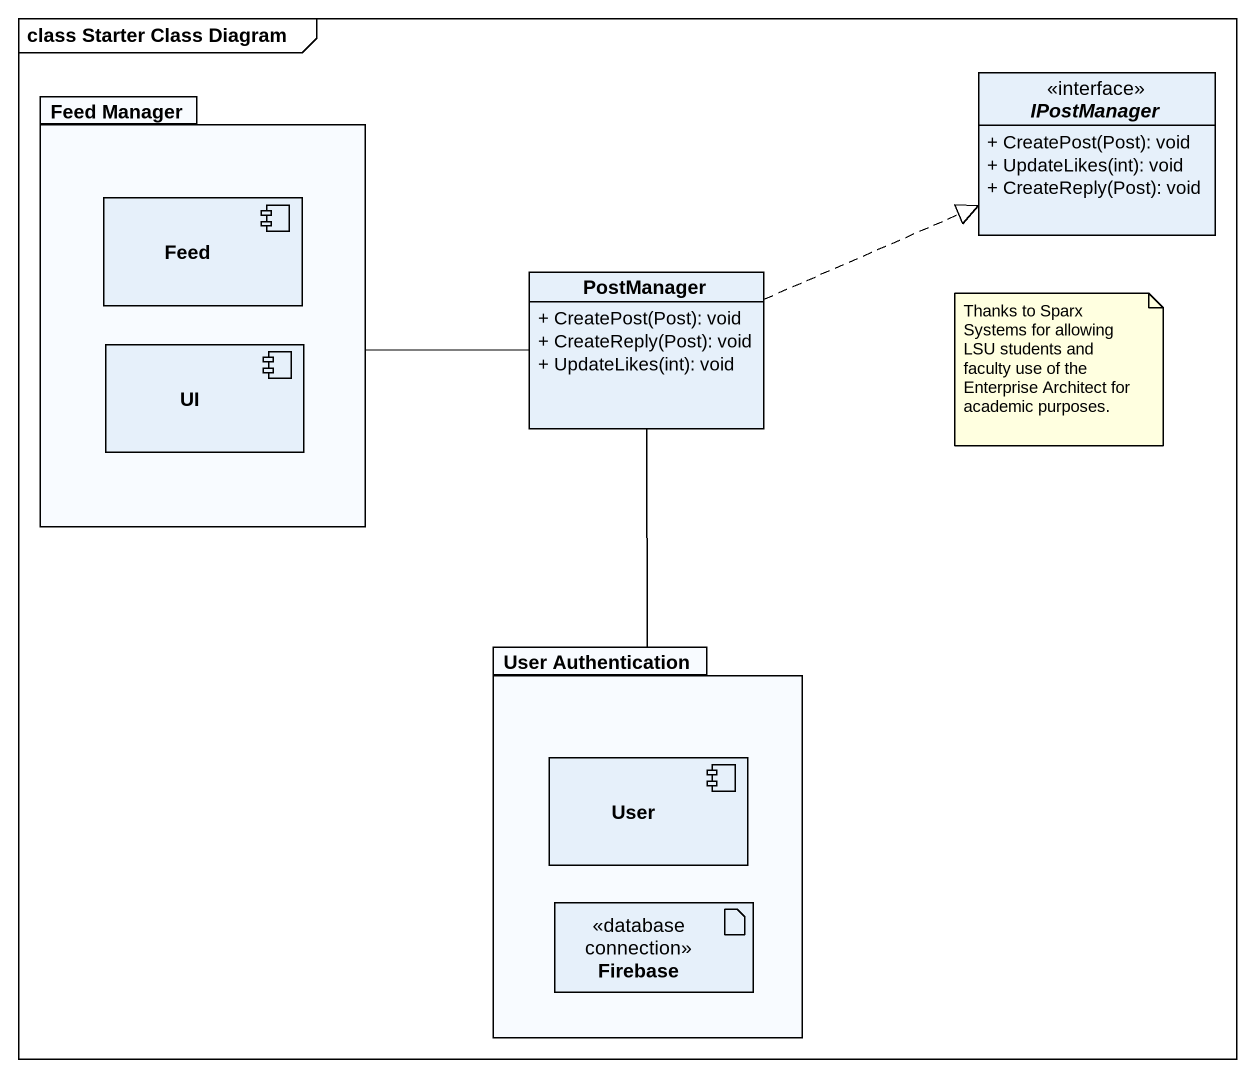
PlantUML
@startuml
mainframe class Starter Class Diagram
allowmixing
hide circle
hide empty members
skinparam classAttributeIconSize 0
package "Feed Manager" as Feed_Manager {
  component Feed
  component UI
}
interface IPostManager {
  + CreatePost(Post): void
  + UpdateLikes(int): void
  + CreateReply(Post): void
}
class PostManager {
  + CreatePost(Post): void
  + CreateReply(Post): void
  + UpdateLikes(int): void
}
package "User Authentication" as User_Authentication {
  component User
  artifact Firebase <<database connection>>
}
Feed_Manager -right- PostManager
PostManager .right.|> IPostManager
User_Authentication -up- PostManager
note as N1
  Thanks to Sparx Systems for allowing LSU students and faculty use of the Enterprise Architect for academic purposes.
end note
@enduml
